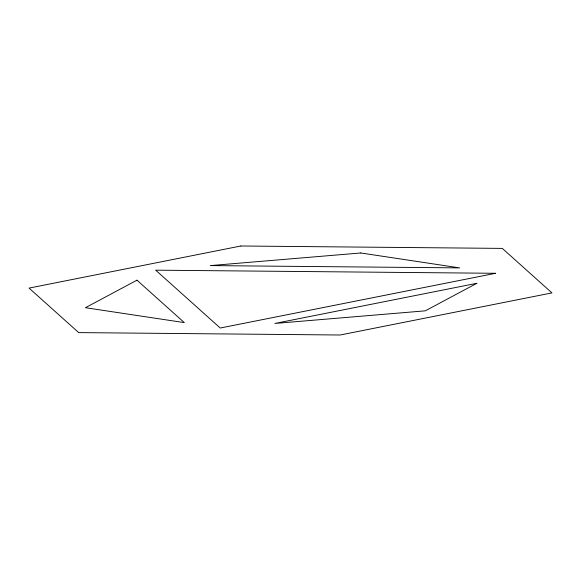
<?xml version="1.0" encoding="UTF-8"?>
<svg xmlns="http://www.w3.org/2000/svg" width="581" height="581" viewBox="0 0 581 581"><rect width="100%" height="100%" fill="white"/><g stroke="black" fill="none" stroke-linecap="round" stroke-linejoin="round"><path stroke-width="0.87" d="M136.971 280.173L85.422 307.705L184.308 322.608L136.971 280.173M476.856 283.296L425.307 310.828L274.878 323.443L476.856 283.296M240.854 245.995L29.05 288.096L78.696 332.601L340.146 335.005L551.95 292.904L502.304 248.399L240.854 245.995M495.578 273.295L220.235 328.025L155.693 270.172L495.578 273.295M360.765 252.975L210.337 265.59L459.651 267.885L360.765 252.975"/></g></svg>
